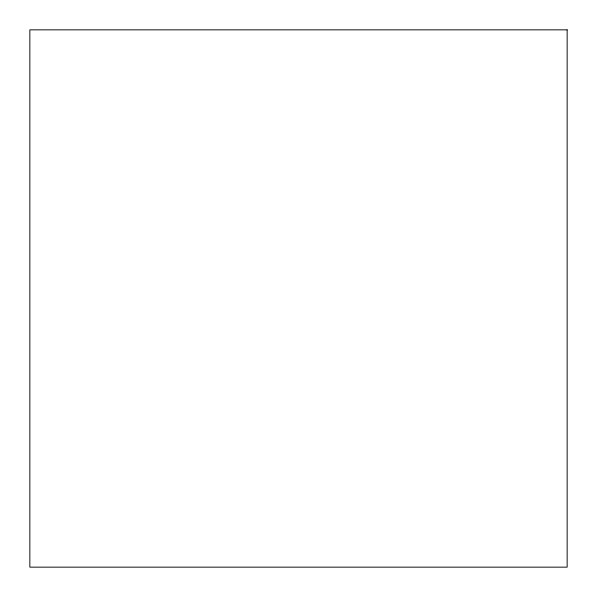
<?xml version="1.0" encoding="UTF-8"?>
<svg xmlns="http://www.w3.org/2000/svg" width="597" height="597" viewBox="0 0 597 597"><rect width="100%" height="100%" fill="white"/><g stroke="black" fill="none" stroke-linecap="round" stroke-linejoin="round"><path stroke-width="0.9" d="M567.15 29.85L29.85 29.85L29.85 567.15L567.15 567.15L567.15 29.85"/></g></svg>
